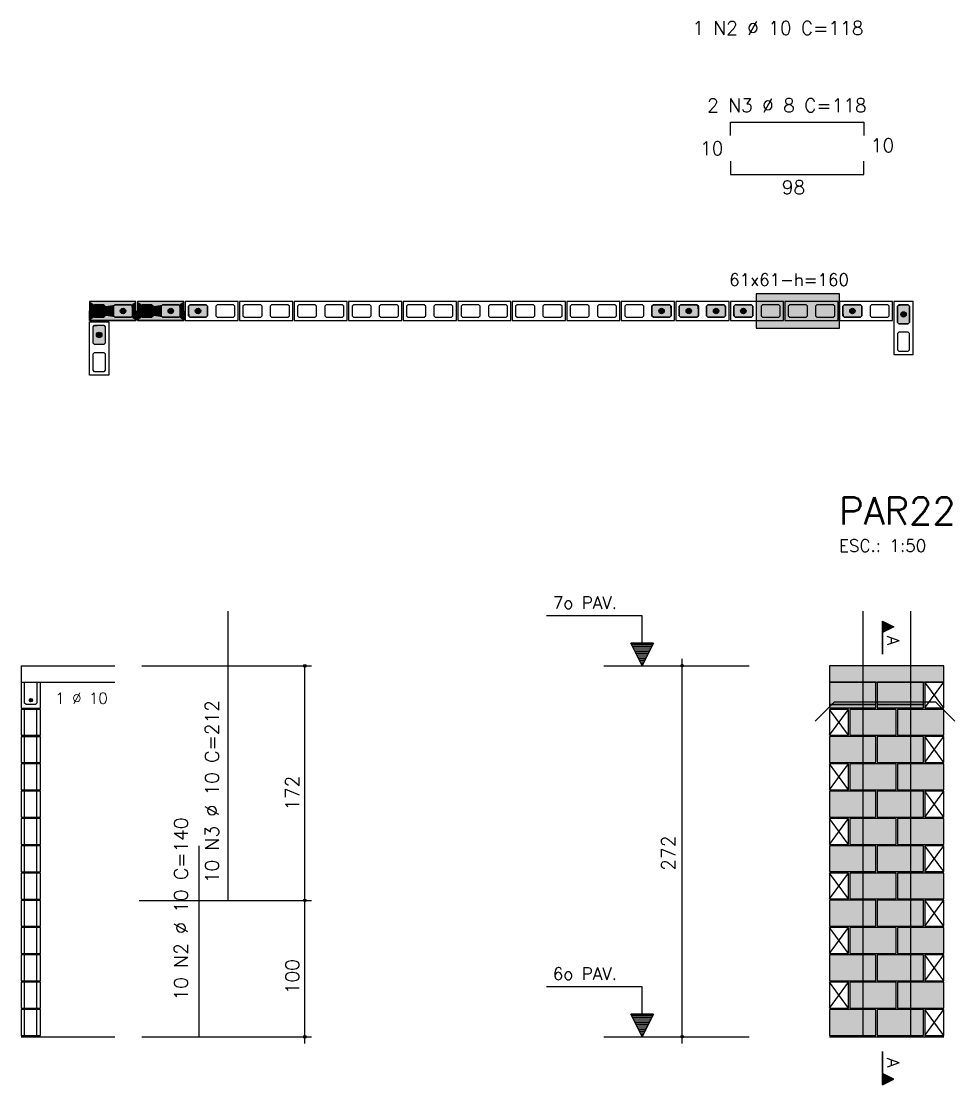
# Model space of a CAD drawing. Extents: x -1.9 to 86, y -1.6 to 61.
# Drawn here: x 49 to 62.7, y 30.05 to 45.65 of the extents above; entities that cross this region are included whole.
import ezdxf

# ---------------------------------------------------------------- set-up
doc = ezdxf.new("R2010")
doc.units = 0
doc.header["$MEASUREMENT"] = 0
for name, color, linetype in [('PENA_01', 1, 'CONTINUOUS'), ('PENA_02', 2, 'CONTINUOUS'), ('PENA_03', 3, 'CONTINUOUS'), ('PENA_05', 5, 'CONTINUOUS'), ('PENA_06', 6, 'CONTINUOUS'), ('PENA_09', 254, 'CONTINUOUS'), ('PENA_11', 252, 'CONTINUOUS'), ('PENA_21', 100, 'CONTINUOUS'), ('PENA_23', 50, 'CONTINUOUS')]:
    doc.layers.add(name, color=color, linetype=linetype)
doc.styles.get("Standard").update_dxf_attribs({"font": 'ROMANS.SHX'})

msp = doc.modelspace()

# ---------------------------------------------------------------- linework, layer by layer
at = {"layer": 'PENA_01', "linetype": 'Continuous'}
for p, q in [((50.772, 36.198), (53.261, 36.198)), ((53.161, 30.658), (53.161, 36.198)), ((57.549, 36.199), (59.68, 36.199)), ((58.695, 30.658), (58.695, 36.299)), ((60.857, 35.629), (61.537, 35.629)), ((61.557, 35.629), (62.237, 35.629)), ((50.73, 32.758), (53.261, 32.758)), ((50.772, 30.758), (53.261, 30.758)), ((57.549, 30.759), (59.68, 30.759))]:
    msp.add_line(p, q, dxfattribs=at)
for points in [[(50.074, 41.31), (50.214, 41.31), (50.234, 41.33), (50.234, 41.47), (50.214, 41.49), (50.074, 41.49), (50.054, 41.47), (50.054, 41.33), (50.074, 41.31)], [(50.374, 41.31), (50.614, 41.31), (50.634, 41.33), (50.634, 41.47), (50.614, 41.49), (50.374, 41.49), (50.354, 41.47), (50.354, 41.33), (50.374, 41.31)], [(50.774, 41.31), (50.914, 41.31), (50.934, 41.33), (50.934, 41.47), (50.914, 41.49), (50.774, 41.49), (50.754, 41.47), (50.754, 41.33), (50.774, 41.31)], [(51.074, 41.31), (51.314, 41.31), (51.334, 41.33), (51.334, 41.47), (51.314, 41.49), (51.074, 41.49), (51.054, 41.47), (51.054, 41.33), (51.074, 41.31)], [(51.454, 41.33), (51.474, 41.31), (51.714, 41.31), (51.734, 41.33), (51.734, 41.47), (51.714, 41.49), (51.474, 41.49), (51.454, 41.47), (51.454, 41.33)], [(51.854, 41.33), (51.874, 41.31), (52.114, 41.31), (52.134, 41.33), (52.134, 41.47), (52.114, 41.49), (51.874, 41.49), (51.854, 41.47), (51.854, 41.33)], [(52.254, 41.33), (52.274, 41.31), (52.514, 41.31), (52.534, 41.33), (52.534, 41.47), (52.514, 41.49), (52.274, 41.49), (52.254, 41.47), (52.254, 41.33)], [(52.654, 41.33), (52.674, 41.31), (52.914, 41.31), (52.934, 41.33), (52.934, 41.47), (52.914, 41.49), (52.674, 41.49), (52.654, 41.47), (52.654, 41.33)], [(53.054, 41.33), (53.074, 41.31), (53.314, 41.31), (53.334, 41.33), (53.334, 41.47), (53.314, 41.49), (53.074, 41.49), (53.054, 41.47), (53.054, 41.33)], [(53.454, 41.33), (53.474, 41.31), (53.714, 41.31), (53.734, 41.33), (53.734, 41.47), (53.714, 41.49), (53.474, 41.49), (53.454, 41.47), (53.454, 41.33)], [(53.854, 41.33), (53.874, 41.31), (54.114, 41.31), (54.134, 41.33), (54.134, 41.47), (54.114, 41.49), (53.874, 41.49), (53.854, 41.47), (53.854, 41.33)], [(54.254, 41.33), (54.274, 41.31), (54.514, 41.31), (54.534, 41.33), (54.534, 41.47), (54.514, 41.49), (54.274, 41.49), (54.254, 41.47), (54.254, 41.33)], [(54.654, 41.33), (54.674, 41.31), (54.914, 41.31), (54.934, 41.33), (54.934, 41.47), (54.914, 41.49), (54.674, 41.49), (54.654, 41.47), (54.654, 41.33)], [(55.054, 41.33), (55.074, 41.31), (55.314, 41.31), (55.334, 41.33), (55.334, 41.47), (55.314, 41.49), (55.074, 41.49), (55.054, 41.47), (55.054, 41.33)], [(55.454, 41.33), (55.474, 41.31), (55.714, 41.31), (55.734, 41.33), (55.734, 41.47), (55.714, 41.49), (55.474, 41.49), (55.454, 41.47), (55.454, 41.33)], [(55.854, 41.33), (55.874, 41.31), (56.114, 41.31), (56.134, 41.33), (56.134, 41.47), (56.114, 41.49), (55.874, 41.49), (55.854, 41.47), (55.854, 41.33)], [(56.254, 41.33), (56.274, 41.31), (56.514, 41.31), (56.534, 41.33), (56.534, 41.47), (56.514, 41.49), (56.274, 41.49), (56.254, 41.47), (56.254, 41.33)], [(56.654, 41.33), (56.674, 41.31), (56.914, 41.31), (56.934, 41.33), (56.934, 41.47), (56.914, 41.49), (56.674, 41.49), (56.654, 41.47), (56.654, 41.33)], [(57.054, 41.33), (57.074, 41.31), (57.314, 41.31), (57.334, 41.33), (57.334, 41.47), (57.314, 41.49), (57.074, 41.49), (57.054, 41.47), (57.054, 41.33)], [(57.454, 41.33), (57.474, 41.31), (57.714, 41.31), (57.734, 41.33), (57.734, 41.47), (57.714, 41.49), (57.474, 41.49), (57.454, 41.47), (57.454, 41.33)], [(57.854, 41.33), (57.874, 41.31), (58.114, 41.31), (58.134, 41.33), (58.134, 41.47), (58.114, 41.49), (57.874, 41.49), (57.854, 41.47), (57.854, 41.33)], [(58.254, 41.33), (58.274, 41.31), (58.514, 41.31), (58.534, 41.33), (58.534, 41.47), (58.514, 41.49), (58.274, 41.49), (58.254, 41.47), (58.254, 41.33)], [(58.654, 41.33), (58.674, 41.31), (58.914, 41.31), (58.934, 41.33), (58.934, 41.47), (58.914, 41.49), (58.674, 41.49), (58.654, 41.47), (58.654, 41.33)], [(59.054, 41.33), (59.074, 41.31), (59.314, 41.31), (59.334, 41.33), (59.334, 41.47), (59.314, 41.49), (59.074, 41.49), (59.054, 41.47), (59.054, 41.33)], [(59.454, 41.33), (59.474, 41.31), (59.714, 41.31), (59.734, 41.33), (59.734, 41.47), (59.714, 41.49), (59.474, 41.49), (59.454, 41.47), (59.454, 41.33)], [(59.854, 41.33), (59.874, 41.31), (60.114, 41.31), (60.134, 41.33), (60.134, 41.47), (60.114, 41.49), (59.874, 41.49), (59.854, 41.47), (59.854, 41.33)], [(60.254, 41.33), (60.274, 41.31), (60.514, 41.31), (60.534, 41.33), (60.534, 41.47), (60.514, 41.49), (60.274, 41.49), (60.254, 41.47), (60.254, 41.33)], [(60.654, 41.33), (60.674, 41.31), (60.914, 41.31), (60.934, 41.33), (60.934, 41.47), (60.914, 41.49), (60.674, 41.49), (60.654, 41.47), (60.654, 41.33)], [(61.054, 41.33), (61.074, 41.31), (61.314, 41.31), (61.334, 41.33), (61.334, 41.47), (61.314, 41.49), (61.074, 41.49), (61.054, 41.47), (61.054, 41.33)], [(61.454, 41.33), (61.474, 41.31), (61.714, 41.31), (61.734, 41.33), (61.734, 41.47), (61.714, 41.49), (61.474, 41.49), (61.454, 41.47), (61.454, 41.33)], [(62.014, 41.21), (62.034, 41.23), (62.034, 41.47), (62.014, 41.49), (61.874, 41.49), (61.854, 41.47), (61.854, 41.23), (61.874, 41.21), (62.014, 41.21)], [(50.074, 40.91), (50.054, 40.93), (50.054, 41.17), (50.074, 41.19), (50.214, 41.19), (50.234, 41.17), (50.234, 40.93), (50.214, 40.91), (50.074, 40.91)], [(62.014, 40.81), (62.034, 40.83), (62.034, 41.07), (62.014, 41.09), (61.874, 41.09), (61.854, 41.07), (61.854, 40.83), (61.874, 40.81), (62.014, 40.81)], [(50.074, 40.51), (50.054, 40.53), (50.054, 40.77), (50.074, 40.79), (50.214, 40.79), (50.234, 40.77), (50.234, 40.53), (50.214, 40.51), (50.074, 40.51)]]:
    msp.add_lwpolyline(points, dxfattribs=at)
at = {"layer": 'PENA_02', "linetype": 'Continuous'}
for p, q in [((62.537, 35.959), (62.257, 35.959)), ((62.257, 35.959), (62.257, 35.579)), ((62.537, 35.579), (62.537, 35.959)), ((61.137, 35.559), (60.857, 35.559)), ((60.857, 35.559), (60.857, 35.179)), ((61.137, 35.179), (61.137, 35.559)), ((62.257, 35.579), (62.537, 35.579)), ((60.857, 35.179), (61.137, 35.179)), ((62.537, 35.159), (62.257, 35.159)), ((62.257, 35.159), (62.257, 34.779)), ((62.537, 34.779), (62.537, 35.159)), ((62.257, 34.779), (62.537, 34.779)), ((61.137, 34.759), (60.857, 34.759)), ((60.857, 34.759), (60.857, 34.379)), ((61.137, 34.379), (61.137, 34.759)), ((60.857, 34.379), (61.137, 34.379)), ((62.537, 34.359), (62.257, 34.359)), ((62.257, 34.359), (62.257, 33.979)), ((62.537, 33.979), (62.537, 34.359)), ((61.137, 33.959), (60.857, 33.959)), ((60.857, 33.959), (60.857, 33.579)), ((61.137, 33.579), (61.137, 33.959)), ((62.257, 33.979), (62.537, 33.979)), ((60.857, 33.579), (61.137, 33.579)), ((62.537, 33.559), (62.257, 33.559)), ((62.257, 33.559), (62.257, 33.179)), ((62.537, 33.179), (62.537, 33.559)), ((61.137, 33.159), (60.857, 33.159)), ((60.857, 33.159), (60.857, 32.779)), ((61.137, 32.779), (61.137, 33.159)), ((62.257, 33.179), (62.537, 33.179)), ((60.857, 32.779), (61.137, 32.779)), ((62.537, 32.759), (62.257, 32.759)), ((62.257, 32.759), (62.257, 32.379)), ((62.537, 32.379), (62.537, 32.759)), ((61.137, 32.359), (60.857, 32.359)), ((60.857, 32.359), (60.857, 31.979)), ((61.137, 31.979), (61.137, 32.359)), ((62.257, 32.379), (62.537, 32.379)), ((60.857, 31.979), (61.137, 31.979)), ((62.537, 31.959), (62.257, 31.959)), ((62.257, 31.959), (62.257, 31.579)), ((62.537, 31.579), (62.537, 31.959)), ((61.137, 31.559), (60.857, 31.559)), ((60.857, 31.559), (60.857, 31.179)), ((61.137, 31.179), (61.137, 31.559)), ((62.257, 31.579), (62.537, 31.579)), ((60.857, 31.179), (61.137, 31.179)), ((62.537, 31.159), (62.257, 31.159)), ((62.257, 31.159), (62.257, 30.779)), ((62.537, 30.779), (62.537, 31.159)), ((60.857, 30.759), (62.537, 30.759)), ((62.257, 30.779), (62.537, 30.779))]:
    msp.add_line(p, q, dxfattribs=at)
for points in [[(50.004, 41.26), (50.684, 41.26), (50.684, 41.54), (50.004, 41.54), (50.004, 41.26)], [(50.704, 41.26), (51.384, 41.26), (51.384, 41.54), (50.704, 41.54), (50.704, 41.26)], [(51.404, 41.26), (52.184, 41.26), (52.184, 41.54), (51.404, 41.54), (51.404, 41.26)], [(52.204, 41.26), (52.984, 41.26), (52.984, 41.54), (52.204, 41.54), (52.204, 41.26)], [(53.004, 41.26), (53.784, 41.26), (53.784, 41.54), (53.004, 41.54), (53.004, 41.26)], [(53.804, 41.26), (54.584, 41.26), (54.584, 41.54), (53.804, 41.54), (53.804, 41.26)], [(54.604, 41.26), (55.384, 41.26), (55.384, 41.54), (54.604, 41.54), (54.604, 41.26)], [(55.404, 41.26), (56.184, 41.26), (56.184, 41.54), (55.404, 41.54), (55.404, 41.26)], [(56.204, 41.26), (56.984, 41.26), (56.984, 41.54), (56.204, 41.54), (56.204, 41.26)], [(57.004, 41.26), (57.784, 41.26), (57.784, 41.54), (57.004, 41.54), (57.004, 41.26)], [(57.804, 41.26), (58.584, 41.26), (58.584, 41.54), (57.804, 41.54), (57.804, 41.26)], [(58.604, 41.26), (59.384, 41.26), (59.384, 41.54), (58.604, 41.54), (58.604, 41.26)], [(59.404, 41.26), (60.184, 41.26), (60.184, 41.54), (59.404, 41.54), (59.404, 41.26)], [(60.204, 41.26), (60.984, 41.26), (60.984, 41.54), (60.204, 41.54), (60.204, 41.26)], [(61.004, 41.26), (61.784, 41.26), (61.784, 41.54), (61.004, 41.54), (61.004, 41.26)], [(62.084, 40.76), (62.084, 41.54), (61.804, 41.54), (61.804, 40.76), (62.084, 40.76)], [(50.004, 40.46), (50.004, 41.24), (50.284, 41.24), (50.284, 40.46), (50.004, 40.46)], [(60.857, 35.959), (62.537, 35.959), (62.537, 36.199), (60.857, 36.199), (60.857, 35.959)], [(60.857, 35.579), (61.537, 35.579), (61.537, 35.959), (60.857, 35.959), (60.857, 35.579)], [(61.557, 35.579), (62.237, 35.579), (62.237, 35.959), (61.557, 35.959), (61.557, 35.579)], [(61.157, 35.179), (61.837, 35.179), (61.837, 35.559), (61.157, 35.559), (61.157, 35.179)], [(61.857, 35.179), (62.537, 35.179), (62.537, 35.559), (61.857, 35.559), (61.857, 35.179)], [(60.857, 34.779), (61.537, 34.779), (61.537, 35.159), (60.857, 35.159), (60.857, 34.779)], [(61.557, 34.779), (62.237, 34.779), (62.237, 35.159), (61.557, 35.159), (61.557, 34.779)], [(61.157, 34.379), (61.837, 34.379), (61.837, 34.759), (61.157, 34.759), (61.157, 34.379)], [(61.857, 34.379), (62.537, 34.379), (62.537, 34.759), (61.857, 34.759), (61.857, 34.379)], [(60.857, 33.979), (61.537, 33.979), (61.537, 34.359), (60.857, 34.359), (60.857, 33.979)], [(61.557, 33.979), (62.237, 33.979), (62.237, 34.359), (61.557, 34.359), (61.557, 33.979)], [(61.157, 33.579), (61.837, 33.579), (61.837, 33.959), (61.157, 33.959), (61.157, 33.579)], [(61.857, 33.579), (62.537, 33.579), (62.537, 33.959), (61.857, 33.959), (61.857, 33.579)], [(60.857, 33.179), (61.537, 33.179), (61.537, 33.559), (60.857, 33.559), (60.857, 33.179)], [(61.557, 33.179), (62.237, 33.179), (62.237, 33.559), (61.557, 33.559), (61.557, 33.179)], [(61.157, 32.779), (61.837, 32.779), (61.837, 33.159), (61.157, 33.159), (61.157, 32.779)], [(61.857, 32.779), (62.537, 32.779), (62.537, 33.159), (61.857, 33.159), (61.857, 32.779)], [(60.857, 32.379), (61.537, 32.379), (61.537, 32.759), (60.857, 32.759), (60.857, 32.379)], [(61.557, 32.379), (62.237, 32.379), (62.237, 32.759), (61.557, 32.759), (61.557, 32.379)], [(61.157, 31.979), (61.837, 31.979), (61.837, 32.359), (61.157, 32.359), (61.157, 31.979)], [(61.857, 31.979), (62.537, 31.979), (62.537, 32.359), (61.857, 32.359), (61.857, 31.979)], [(60.857, 31.579), (61.537, 31.579), (61.537, 31.959), (60.857, 31.959), (60.857, 31.579)], [(61.557, 31.579), (62.237, 31.579), (62.237, 31.959), (61.557, 31.959), (61.557, 31.579)], [(61.157, 31.179), (61.837, 31.179), (61.837, 31.559), (61.157, 31.559), (61.157, 31.179)], [(61.857, 31.179), (62.537, 31.179), (62.537, 31.559), (61.857, 31.559), (61.857, 31.179)], [(60.857, 30.779), (61.537, 30.779), (61.537, 31.159), (60.857, 31.159), (60.857, 30.779)], [(61.557, 30.779), (62.237, 30.779), (62.237, 31.159), (61.557, 31.159), (61.557, 30.779)]]:
    msp.add_lwpolyline(points, dxfattribs=at)
for centre, radius in [((53.161, 36.198), 0.02), ((53.161, 36.198), 0.01), ((58.695, 36.199), 0.02), ((58.695, 36.199), 0.01), ((53.161, 32.758), 0.02), ((53.161, 32.758), 0.01), ((53.161, 30.758), 0.02), ((53.161, 30.758), 0.01), ((58.695, 30.759), 0.02), ((58.695, 30.759), 0.01)]:
    msp.add_circle(centre, radius, dxfattribs=at)
at = {"layer": 'PENA_03', "linetype": 'Continuous'}
for p, q in [((58.108, 36.93), (56.708, 36.93)), ((58.108, 36.53), (58.108, 36.93)), ((58.11, 36.53), (58.11, 36.932)), ((61.635, 36.367), (61.635, 36.853)), ((61.635, 36.853), (61.801, 36.77)), ((61.635, 36.852), (61.635, 36.688)), ((61.635, 36.852), (61.799, 36.77)), ((61.648, 36.847), (61.648, 36.694)), ((61.66, 36.84), (61.66, 36.7)), ((61.673, 36.834), (61.673, 36.706)), ((61.686, 36.828), (61.686, 36.713)), ((61.699, 36.821), (61.699, 36.719)), ((61.711, 36.815), (61.711, 36.726)), ((61.724, 36.809), (61.724, 36.732)), ((61.737, 36.802), (61.737, 36.738)), ((61.799, 36.77), (61.635, 36.688)), ((61.801, 36.77), (61.635, 36.688)), ((61.635, 36.688), (61.635, 36.367)), ((61.75, 36.796), (61.75, 36.745)), ((61.762, 36.789), (61.762, 36.751)), ((61.775, 36.783), (61.775, 36.758)), ((61.788, 36.777), (61.788, 36.764)), ((58.109, 36.199), (57.943, 36.53)), ((57.943, 36.53), (58.108, 36.53)), ((58.109, 36.202), (57.945, 36.529)), ((58.273, 36.529), (57.945, 36.529)), ((58.262, 36.505), (57.956, 36.505)), ((58.275, 36.53), (58.109, 36.199)), ((58.273, 36.529), (58.109, 36.202)), ((58.11, 36.53), (58.275, 36.53)), ((58.249, 36.479), (57.969, 36.479)), ((58.237, 36.454), (57.981, 36.454)), ((58.224, 36.428), (57.994, 36.428)), ((58.211, 36.403), (58.007, 36.403)), ((58.198, 36.377), (58.02, 36.377)), ((58.185, 36.352), (58.032, 36.352)), ((49.001, 36.198), (49.001, 35.578)), ((49.001, 36.198), (50.372, 36.198)), ((58.173, 36.326), (58.045, 36.326)), ((58.16, 36.301), (58.058, 36.301)), ((58.147, 36.275), (58.071, 36.275)), ((58.134, 36.25), (58.083, 36.25)), ((58.122, 36.224), (58.096, 36.224)), ((49.001, 35.958), (50.372, 35.958)), ((62.257, 35.579), (62.537, 35.959)), ((62.537, 35.579), (62.257, 35.959)), ((49.051, 35.178), (49.051, 35.558)), ((49.231, 35.178), (49.231, 35.558)), ((60.857, 35.179), (61.137, 35.559)), ((61.137, 35.179), (60.857, 35.559)), ((49.051, 34.778), (49.051, 35.158)), ((49.231, 34.778), (49.231, 35.158)), ((62.257, 34.779), (62.537, 35.159)), ((62.537, 34.779), (62.257, 35.159)), ((49.051, 34.378), (49.051, 34.758)), ((49.231, 34.378), (49.231, 34.758)), ((60.857, 34.379), (61.137, 34.759)), ((61.137, 34.379), (60.857, 34.759)), ((49.051, 33.978), (49.051, 34.358)), ((49.231, 33.978), (49.231, 34.358)), ((62.257, 33.979), (62.537, 34.359)), ((62.537, 33.979), (62.257, 34.359)), ((49.051, 33.578), (49.051, 33.958)), ((49.231, 33.578), (49.231, 33.958)), ((60.857, 33.579), (61.137, 33.959)), ((61.137, 33.579), (60.857, 33.959)), ((49.051, 33.178), (49.051, 33.558)), ((49.231, 33.178), (49.231, 33.558)), ((62.257, 33.179), (62.537, 33.559)), ((62.537, 33.179), (62.257, 33.559)), ((49.051, 32.778), (49.051, 33.158)), ((49.231, 32.778), (49.231, 33.158)), ((60.857, 32.779), (61.137, 33.159)), ((61.137, 32.779), (60.857, 33.159)), ((49.051, 32.378), (49.051, 32.758)), ((49.231, 32.378), (49.231, 32.758)), ((62.257, 32.379), (62.537, 32.759)), ((62.537, 32.379), (62.257, 32.759)), ((49.051, 31.978), (49.051, 32.358)), ((49.231, 31.978), (49.231, 32.358)), ((60.857, 31.979), (61.137, 32.359)), ((61.137, 31.979), (60.857, 32.359)), ((49.051, 31.578), (49.051, 31.958)), ((49.231, 31.578), (49.231, 31.958)), ((62.257, 31.579), (62.537, 31.959)), ((62.537, 31.579), (62.257, 31.959)), ((49.051, 31.178), (49.051, 31.558)), ((49.231, 31.178), (49.231, 31.558)), ((60.857, 31.179), (61.137, 31.559)), ((61.137, 31.179), (60.857, 31.559)), ((58.108, 31.49), (56.708, 31.49)), ((58.108, 31.09), (58.108, 31.49)), ((58.11, 31.09), (58.11, 31.492)), ((49.051, 30.778), (49.051, 31.158)), ((49.231, 30.778), (49.231, 31.158)), ((58.109, 30.759), (57.943, 31.09)), ((57.943, 31.09), (58.108, 31.09)), ((58.109, 30.762), (57.945, 31.089)), ((58.273, 31.089), (57.945, 31.089)), ((58.262, 31.065), (57.956, 31.065)), ((58.249, 31.039), (57.969, 31.039)), ((58.275, 31.09), (58.109, 30.759)), ((58.273, 31.089), (58.109, 30.762)), ((58.11, 31.09), (58.275, 31.09)), ((62.257, 30.779), (62.537, 31.159)), ((62.537, 30.779), (62.257, 31.159)), ((58.237, 31.014), (57.981, 31.014)), ((58.224, 30.988), (57.994, 30.988)), ((58.211, 30.963), (58.007, 30.963)), ((58.198, 30.937), (58.02, 30.937)), ((58.185, 30.912), (58.032, 30.912)), ((58.173, 30.886), (58.045, 30.886)), ((49.001, 30.758), (50.372, 30.758)), ((58.16, 30.861), (58.058, 30.861)), ((58.147, 30.835), (58.071, 30.835)), ((58.134, 30.81), (58.083, 30.81)), ((58.122, 30.784), (58.096, 30.784)), ((61.635, 30.541), (61.635, 30.055)), ((61.635, 30.22), (61.635, 30.541)), ((61.801, 30.138), (61.635, 30.22)), ((61.635, 30.056), (61.635, 30.219)), ((61.799, 30.138), (61.635, 30.219)), ((61.635, 30.055), (61.801, 30.138)), ((61.635, 30.056), (61.799, 30.138)), ((61.648, 30.061), (61.648, 30.214)), ((61.66, 30.067), (61.66, 30.208)), ((61.673, 30.074), (61.673, 30.201)), ((61.686, 30.08), (61.686, 30.195)), ((61.699, 30.087), (61.699, 30.189)), ((61.711, 30.093), (61.711, 30.182)), ((61.724, 30.099), (61.724, 30.176)), ((61.737, 30.106), (61.737, 30.17)), ((61.75, 30.112), (61.75, 30.163)), ((61.762, 30.119), (61.762, 30.157)), ((61.775, 30.125), (61.775, 30.15)), ((61.788, 30.131), (61.788, 30.144))]:
    msp.add_line(p, q, dxfattribs=at)
for points in [[(50.214, 41.49), (50.234, 41.47), (50.234, 41.33), (50.214, 41.31), (50.074, 41.31), (50.054, 41.33), (50.054, 41.47), (50.074, 41.49), (50.214, 41.49)], [(50.634, 41.33), (50.614, 41.31), (50.374, 41.31), (50.354, 41.33), (50.354, 41.47), (50.374, 41.49), (50.614, 41.49), (50.634, 41.47), (50.634, 41.33)], [(50.914, 41.49), (50.934, 41.47), (50.934, 41.33), (50.914, 41.31), (50.774, 41.31), (50.754, 41.33), (50.754, 41.47), (50.774, 41.49), (50.914, 41.49)], [(51.334, 41.33), (51.314, 41.31), (51.074, 41.31), (51.054, 41.33), (51.054, 41.47), (51.074, 41.49), (51.314, 41.49), (51.334, 41.47), (51.334, 41.33)], [(51.454, 41.47), (51.474, 41.49), (51.714, 41.49), (51.734, 41.47), (51.734, 41.33), (51.714, 41.31), (51.474, 41.31), (51.454, 41.33), (51.454, 41.47)], [(58.534, 41.33), (58.514, 41.31), (58.274, 41.31), (58.254, 41.33), (58.254, 41.47), (58.274, 41.49), (58.514, 41.49), (58.534, 41.47), (58.534, 41.33)], [(58.934, 41.33), (58.914, 41.31), (58.674, 41.31), (58.654, 41.33), (58.654, 41.47), (58.674, 41.49), (58.914, 41.49), (58.934, 41.47), (58.934, 41.33)], [(59.334, 41.33), (59.314, 41.31), (59.074, 41.31), (59.054, 41.33), (59.054, 41.47), (59.074, 41.49), (59.314, 41.49), (59.334, 41.47), (59.334, 41.33)], [(59.454, 41.47), (59.474, 41.49), (59.714, 41.49), (59.734, 41.47), (59.734, 41.33), (59.714, 41.31), (59.474, 41.31), (59.454, 41.33), (59.454, 41.47)], [(61.054, 41.47), (61.074, 41.49), (61.314, 41.49), (61.334, 41.47), (61.334, 41.33), (61.314, 41.31), (61.074, 41.31), (61.054, 41.33), (61.054, 41.47)], [(62.014, 41.49), (62.034, 41.47), (62.034, 41.23), (62.014, 41.21), (61.874, 41.21), (61.854, 41.23), (61.854, 41.47), (61.874, 41.49), (62.014, 41.49)], [(50.214, 41.19), (50.234, 41.17), (50.234, 40.93), (50.214, 40.91), (50.074, 40.91), (50.054, 40.93), (50.054, 41.17), (50.074, 41.19), (50.214, 41.19)], [(49.001, 35.578), (49.281, 35.578), (49.281, 35.958)], [(49.231, 35.958), (49.231, 35.648), (49.211, 35.628), (49.071, 35.628), (49.051, 35.648), (49.051, 35.958)], [(49.001, 35.178), (49.281, 35.178), (49.281, 35.558), (49.001, 35.558), (49.001, 35.178)], [(49.001, 34.778), (49.281, 34.778), (49.281, 35.158), (49.001, 35.158), (49.001, 34.778)], [(49.001, 34.378), (49.281, 34.378), (49.281, 34.758), (49.001, 34.758), (49.001, 34.378)], [(49.001, 33.978), (49.281, 33.978), (49.281, 34.358), (49.001, 34.358), (49.001, 33.978)], [(49.001, 33.578), (49.281, 33.578), (49.281, 33.958), (49.001, 33.958), (49.001, 33.578)], [(49.001, 33.178), (49.281, 33.178), (49.281, 33.558), (49.001, 33.558), (49.001, 33.178)], [(49.001, 32.778), (49.281, 32.778), (49.281, 33.158), (49.001, 33.158), (49.001, 32.778)], [(49.001, 32.378), (49.281, 32.378), (49.281, 32.758), (49.001, 32.758), (49.001, 32.378)], [(49.001, 31.978), (49.281, 31.978), (49.281, 32.358), (49.001, 32.358), (49.001, 31.978)], [(49.001, 31.578), (49.281, 31.578), (49.281, 31.958), (49.001, 31.958), (49.001, 31.578)], [(49.001, 31.178), (49.281, 31.178), (49.281, 31.558), (49.001, 31.558), (49.001, 31.178)], [(49.001, 30.778), (49.281, 30.778), (49.281, 31.158), (49.001, 31.158), (49.001, 30.778)]]:
    msp.add_lwpolyline(points, dxfattribs=at)
for centre, radius in [((50.144, 41.4), 0.04), ((50.494, 41.4), 0.04), ((50.844, 41.4), 0.04), ((51.194, 41.4), 0.04), ((51.594, 41.4), 0.04), ((58.394, 41.4), 0.04), ((58.794, 41.4), 0.04), ((59.194, 41.4), 0.04), ((59.594, 41.4), 0.04), ((61.194, 41.4), 0.04), ((61.944, 41.35), 0.04), ((50.144, 41.05), 0.04), ((49.143, 35.693), 0.025)]:
    msp.add_circle(centre, radius, dxfattribs=at)
for points in [[(50.184, 41.4), (50.124, 41.435), (50.106, 41.414)], [(50.184, 41.4), (50.106, 41.414), (50.106, 41.387)], [(50.184, 41.4), (50.106, 41.387), (50.124, 41.366)], [(50.184, 41.4), (50.151, 41.44), (50.124, 41.435)], [(50.184, 41.4), (50.124, 41.366), (50.151, 41.361)], [(50.184, 41.4), (50.174, 41.426), (50.151, 41.44)], [(50.184, 41.4), (50.151, 41.361), (50.174, 41.375)], [(50.184, 41.4), (50.174, 41.375), (50.184, 41.4)], [(50.534, 41.4), (50.474, 41.435), (50.456, 41.414)], [(50.534, 41.4), (50.456, 41.414), (50.456, 41.387)], [(50.534, 41.4), (50.456, 41.387), (50.474, 41.366)], [(50.534, 41.4), (50.501, 41.44), (50.474, 41.435)], [(50.534, 41.4), (50.474, 41.366), (50.501, 41.361)], [(50.534, 41.4), (50.524, 41.426), (50.501, 41.44)], [(50.534, 41.4), (50.501, 41.361), (50.524, 41.375)], [(50.534, 41.4), (50.524, 41.375), (50.534, 41.4)], [(50.884, 41.4), (50.824, 41.435), (50.806, 41.414)], [(50.884, 41.4), (50.806, 41.414), (50.806, 41.387)], [(50.884, 41.4), (50.806, 41.387), (50.824, 41.366)], [(50.884, 41.4), (50.851, 41.44), (50.824, 41.435)], [(50.884, 41.4), (50.824, 41.366), (50.851, 41.361)], [(50.884, 41.4), (50.874, 41.426), (50.851, 41.44)], [(50.884, 41.4), (50.851, 41.361), (50.874, 41.375)], [(50.884, 41.4), (50.874, 41.375), (50.884, 41.4)], [(51.234, 41.4), (51.174, 41.435), (51.156, 41.414)], [(51.234, 41.4), (51.156, 41.414), (51.156, 41.387)], [(51.234, 41.4), (51.156, 41.387), (51.174, 41.366)], [(51.234, 41.4), (51.201, 41.44), (51.174, 41.435)], [(51.234, 41.4), (51.174, 41.366), (51.201, 41.361)], [(51.234, 41.4), (51.224, 41.426), (51.201, 41.44)], [(51.234, 41.4), (51.201, 41.361), (51.224, 41.375)], [(51.234, 41.4), (51.224, 41.375), (51.234, 41.4)], [(51.634, 41.4), (51.574, 41.435), (51.556, 41.414)], [(51.634, 41.4), (51.556, 41.414), (51.556, 41.387)], [(51.634, 41.4), (51.556, 41.387), (51.574, 41.366)], [(51.634, 41.4), (51.601, 41.44), (51.574, 41.435)], [(51.634, 41.4), (51.574, 41.366), (51.601, 41.361)], [(51.634, 41.4), (51.624, 41.426), (51.601, 41.44)], [(51.634, 41.4), (51.601, 41.361), (51.624, 41.375)], [(51.634, 41.4), (51.624, 41.375), (51.634, 41.4)], [(58.434, 41.4), (58.374, 41.435), (58.356, 41.414)], [(58.434, 41.4), (58.356, 41.414), (58.356, 41.387)], [(58.434, 41.4), (58.356, 41.387), (58.374, 41.366)], [(58.434, 41.4), (58.401, 41.44), (58.374, 41.435)], [(58.434, 41.4), (58.374, 41.366), (58.401, 41.361)], [(58.434, 41.4), (58.424, 41.426), (58.401, 41.44)], [(58.434, 41.4), (58.401, 41.361), (58.424, 41.375)], [(58.434, 41.4), (58.424, 41.375), (58.434, 41.4)], [(58.834, 41.4), (58.774, 41.435), (58.756, 41.414)], [(58.834, 41.4), (58.756, 41.414), (58.756, 41.387)], [(58.834, 41.4), (58.756, 41.387), (58.774, 41.366)], [(58.834, 41.4), (58.801, 41.44), (58.774, 41.435)], [(58.834, 41.4), (58.774, 41.366), (58.801, 41.361)], [(58.834, 41.4), (58.824, 41.426), (58.801, 41.44)], [(58.834, 41.4), (58.801, 41.361), (58.824, 41.375)], [(58.834, 41.4), (58.824, 41.375), (58.834, 41.4)], [(59.234, 41.4), (59.174, 41.435), (59.156, 41.414)], [(59.234, 41.4), (59.156, 41.414), (59.156, 41.387)], [(59.234, 41.4), (59.156, 41.387), (59.174, 41.366)], [(59.234, 41.4), (59.201, 41.44), (59.174, 41.435)], [(59.234, 41.4), (59.174, 41.366), (59.201, 41.361)], [(59.234, 41.4), (59.224, 41.426), (59.201, 41.44)], [(59.234, 41.4), (59.201, 41.361), (59.224, 41.375)], [(59.234, 41.4), (59.224, 41.375), (59.234, 41.4)], [(59.634, 41.4), (59.574, 41.435), (59.556, 41.414)], [(59.634, 41.4), (59.556, 41.414), (59.556, 41.387)], [(59.634, 41.4), (59.556, 41.387), (59.574, 41.366)], [(59.634, 41.4), (59.601, 41.44), (59.574, 41.435)], [(59.634, 41.4), (59.574, 41.366), (59.601, 41.361)], [(59.634, 41.4), (59.624, 41.426), (59.601, 41.44)], [(59.634, 41.4), (59.601, 41.361), (59.624, 41.375)], [(59.634, 41.4), (59.624, 41.375), (59.634, 41.4)], [(61.234, 41.4), (61.174, 41.435), (61.156, 41.414)], [(61.234, 41.4), (61.156, 41.414), (61.156, 41.387)], [(61.234, 41.4), (61.156, 41.387), (61.174, 41.366)], [(61.234, 41.4), (61.201, 41.44), (61.174, 41.435)], [(61.234, 41.4), (61.174, 41.366), (61.201, 41.361)], [(61.234, 41.4), (61.224, 41.426), (61.201, 41.44)], [(61.234, 41.4), (61.201, 41.361), (61.224, 41.375)], [(61.234, 41.4), (61.224, 41.375), (61.234, 41.4)], [(61.984, 41.35), (61.924, 41.385), (61.906, 41.364)], [(61.984, 41.35), (61.906, 41.364), (61.906, 41.337)], [(61.984, 41.35), (61.906, 41.337), (61.924, 41.316)], [(61.984, 41.35), (61.951, 41.39), (61.924, 41.385)], [(61.984, 41.35), (61.924, 41.316), (61.951, 41.311)], [(61.984, 41.35), (61.974, 41.376), (61.951, 41.39)], [(61.984, 41.35), (61.951, 41.311), (61.974, 41.325)], [(61.984, 41.35), (61.974, 41.325), (61.984, 41.35)], [(50.184, 41.05), (50.124, 41.085), (50.106, 41.064)], [(50.184, 41.05), (50.106, 41.064), (50.106, 41.037)], [(50.184, 41.05), (50.106, 41.037), (50.124, 41.016)], [(50.184, 41.05), (50.151, 41.09), (50.124, 41.085)], [(50.184, 41.05), (50.124, 41.016), (50.151, 41.011)], [(50.184, 41.05), (50.174, 41.076), (50.151, 41.09)], [(50.184, 41.05), (50.151, 41.011), (50.174, 41.025)], [(50.184, 41.05), (50.174, 41.025), (50.184, 41.05)], [(49.168, 35.693), (49.13, 35.715), (49.119, 35.702)], [(49.168, 35.693), (49.147, 35.718), (49.13, 35.715)], [(49.168, 35.693), (49.162, 35.709), (49.147, 35.718)], [(49.168, 35.693), (49.119, 35.702), (49.119, 35.685)], [(49.168, 35.693), (49.119, 35.685), (49.13, 35.672)], [(49.168, 35.693), (49.13, 35.672), (49.147, 35.669)], [(49.168, 35.693), (49.147, 35.669), (49.162, 35.677)], [(49.168, 35.693), (49.162, 35.677), (49.168, 35.693)]]:
    msp.add_solid(points, dxfattribs=at)
at = {"layer": 'PENA_05', "linetype": 'Continuous'}
for p, q in [((59.404, 43.971), (59.404, 44.171)), ((59.404, 44.171), (61.364, 44.171)), ((61.364, 44.171), (61.364, 43.971)), ((59.404, 43.599), (59.404, 43.399)), ((61.364, 43.399), (61.364, 43.599)), ((59.404, 43.399), (61.364, 43.399)), ((52.037, 32.758), (52.037, 36.998)), ((60.65, 35.386), (60.932, 35.669)), ((60.932, 35.669), (62.412, 35.669)), ((62.412, 35.669), (62.695, 35.386)), ((51.611, 30.758), (51.611, 33.558))]:
    msp.add_line(p, q, dxfattribs=at)
for points in [[(61.347, 36.999), (61.347, 30.759)], [(62.047, 36.999), (62.047, 30.759)]]:
    msp.add_lwpolyline(points, dxfattribs=at)
at = {"layer": 'PENA_09', "linetype": 'Continuous'}
for points in [[(60.857, 35.629), (61.537, 35.629), (61.537, 35.959), (60.857, 35.959), (60.857, 35.629)], [(61.557, 35.629), (62.237, 35.629), (62.237, 35.959), (61.557, 35.959), (61.557, 35.629)]]:
    msp.add_lwpolyline(points, dxfattribs=at)
for points in [[(60.857, 35.629), (61.537, 35.629), (61.537, 35.959)], [(60.857, 35.629), (61.537, 35.959), (60.857, 35.959)], [(60.857, 35.629), (60.857, 35.959), (60.857, 35.629)], [(61.557, 35.629), (62.237, 35.629), (62.237, 35.959)], [(61.557, 35.629), (62.237, 35.959), (61.557, 35.959)], [(61.557, 35.629), (61.557, 35.959), (61.557, 35.629)]]:
    msp.add_solid(points, dxfattribs=at)
at = {"layer": 'PENA_11', "linetype": 'Continuous'}
for points in [[(50.214, 41.49), (50.074, 41.31), (50.054, 41.33)], [(50.214, 41.49), (50.054, 41.33), (50.054, 41.47)], [(50.214, 41.49), (50.054, 41.47), (50.074, 41.49)], [(50.214, 41.49), (50.214, 41.31), (50.074, 41.31)], [(50.214, 41.49), (50.074, 41.49), (50.214, 41.49)], [(50.214, 41.49), (50.234, 41.47), (50.234, 41.33)], [(50.214, 41.49), (50.234, 41.33), (50.214, 41.31)], [(50.634, 41.33), (50.354, 41.47), (50.374, 41.49)], [(50.634, 41.33), (50.374, 41.49), (50.614, 41.49)], [(50.634, 41.33), (50.614, 41.49), (50.634, 41.47)], [(50.914, 41.49), (50.774, 41.31), (50.754, 41.33)], [(50.914, 41.49), (50.754, 41.33), (50.754, 41.47)], [(50.914, 41.49), (50.754, 41.47), (50.774, 41.49)], [(50.914, 41.49), (50.914, 41.31), (50.774, 41.31)], [(50.914, 41.49), (50.774, 41.49), (50.914, 41.49)], [(50.914, 41.49), (50.934, 41.47), (50.934, 41.33)], [(50.914, 41.49), (50.934, 41.33), (50.914, 41.31)], [(51.334, 41.33), (51.054, 41.47), (51.074, 41.49)], [(51.334, 41.33), (51.074, 41.49), (51.314, 41.49)], [(51.334, 41.33), (51.314, 41.49), (51.334, 41.47)], [(51.454, 41.47), (51.474, 41.49), (51.714, 41.49)], [(51.454, 41.47), (51.714, 41.49), (51.734, 41.47)], [(58.534, 41.33), (58.254, 41.47), (58.274, 41.49)], [(58.534, 41.33), (58.274, 41.49), (58.514, 41.49)], [(58.534, 41.33), (58.514, 41.49), (58.534, 41.47)], [(58.934, 41.33), (58.654, 41.47), (58.674, 41.49)], [(58.934, 41.33), (58.674, 41.49), (58.914, 41.49)], [(58.934, 41.33), (58.914, 41.49), (58.934, 41.47)], [(59.334, 41.33), (59.054, 41.47), (59.074, 41.49)], [(59.334, 41.33), (59.074, 41.49), (59.314, 41.49)], [(59.334, 41.33), (59.314, 41.49), (59.334, 41.47)], [(59.454, 41.47), (59.474, 41.49), (59.714, 41.49)], [(59.454, 41.47), (59.714, 41.49), (59.734, 41.47)], [(61.054, 41.47), (61.074, 41.49), (61.314, 41.49)], [(61.054, 41.47), (61.314, 41.49), (61.334, 41.47)], [(62.014, 41.49), (61.874, 41.21), (61.854, 41.23)], [(62.014, 41.49), (61.854, 41.23), (61.854, 41.47)], [(62.014, 41.49), (61.854, 41.47), (61.874, 41.49)], [(62.014, 41.49), (62.014, 41.21), (61.874, 41.21)], [(62.014, 41.49), (61.874, 41.49), (62.014, 41.49)], [(62.014, 41.49), (62.034, 41.47), (62.034, 41.23)], [(62.014, 41.49), (62.034, 41.23), (62.014, 41.21)], [(50.634, 41.33), (50.354, 41.33), (50.354, 41.47)], [(50.634, 41.33), (50.374, 41.31), (50.354, 41.33)], [(50.634, 41.33), (50.614, 41.31), (50.374, 41.31)], [(50.634, 41.33), (50.634, 41.47), (50.634, 41.33)], [(51.334, 41.33), (51.054, 41.33), (51.054, 41.47)], [(51.334, 41.33), (51.074, 41.31), (51.054, 41.33)], [(51.334, 41.33), (51.314, 41.31), (51.074, 41.31)], [(51.334, 41.33), (51.334, 41.47), (51.334, 41.33)], [(51.454, 41.47), (51.734, 41.47), (51.734, 41.33)], [(51.454, 41.47), (51.734, 41.33), (51.714, 41.31)], [(51.454, 41.47), (51.714, 41.31), (51.474, 41.31)], [(51.454, 41.47), (51.474, 41.31), (51.454, 41.33)], [(51.454, 41.47), (51.454, 41.33), (51.454, 41.47)], [(58.534, 41.33), (58.254, 41.33), (58.254, 41.47)], [(58.534, 41.33), (58.274, 41.31), (58.254, 41.33)], [(58.534, 41.33), (58.514, 41.31), (58.274, 41.31)], [(58.534, 41.33), (58.534, 41.47), (58.534, 41.33)], [(58.934, 41.33), (58.654, 41.33), (58.654, 41.47)], [(58.934, 41.33), (58.674, 41.31), (58.654, 41.33)], [(58.934, 41.33), (58.914, 41.31), (58.674, 41.31)], [(58.934, 41.33), (58.934, 41.47), (58.934, 41.33)], [(59.334, 41.33), (59.054, 41.33), (59.054, 41.47)], [(59.334, 41.33), (59.074, 41.31), (59.054, 41.33)], [(59.334, 41.33), (59.314, 41.31), (59.074, 41.31)], [(59.334, 41.33), (59.334, 41.47), (59.334, 41.33)], [(59.454, 41.47), (59.734, 41.47), (59.734, 41.33)], [(59.454, 41.47), (59.734, 41.33), (59.714, 41.31)], [(59.454, 41.47), (59.714, 41.31), (59.474, 41.31)], [(59.454, 41.47), (59.474, 41.31), (59.454, 41.33)], [(59.454, 41.47), (59.454, 41.33), (59.454, 41.47)], [(61.054, 41.47), (61.334, 41.47), (61.334, 41.33)], [(61.054, 41.47), (61.334, 41.33), (61.314, 41.31)], [(61.054, 41.47), (61.314, 41.31), (61.074, 41.31)], [(61.054, 41.47), (61.074, 41.31), (61.054, 41.33)], [(61.054, 41.47), (61.054, 41.33), (61.054, 41.47)], [(50.214, 41.19), (50.074, 40.91), (50.054, 40.93)], [(50.214, 41.19), (50.054, 40.93), (50.054, 41.17)], [(50.214, 41.19), (50.054, 41.17), (50.074, 41.19)], [(50.214, 41.19), (50.214, 40.91), (50.074, 40.91)], [(50.214, 41.19), (50.074, 41.19), (50.214, 41.19)], [(50.214, 41.19), (50.234, 41.17), (50.234, 40.93)], [(50.214, 41.19), (50.234, 40.93), (50.214, 40.91)], [(60.857, 35.959), (62.537, 35.959), (62.537, 36.199)], [(60.857, 35.959), (62.537, 36.199), (60.857, 36.199)], [(60.857, 35.959), (60.857, 36.199), (60.857, 35.959)]]:
    msp.add_solid(points, dxfattribs=at)
at = {"layer": 'PENA_21', "linetype": 'Continuous'}
for points in [[(50.004, 41.4), (50.054, 41.4), (50.054, 41.47), (50.074, 41.49), (50.214, 41.49), (50.234, 41.47), (50.234, 41.4), (50.354, 41.4), (50.354, 41.47), (50.374, 41.49), (50.614, 41.49), (50.634, 41.47), (50.634, 41.4), (50.684, 41.4), (50.684, 41.54), (50.004, 41.54), (50.004, 41.4)], [(50.704, 41.4), (50.754, 41.4), (50.754, 41.47), (50.774, 41.49), (50.914, 41.49), (50.934, 41.47), (50.934, 41.4), (51.054, 41.4), (51.054, 41.47), (51.074, 41.49), (51.314, 41.49), (51.334, 41.47), (51.334, 41.4), (51.384, 41.4), (51.384, 41.54), (50.704, 41.54), (50.704, 41.4)], [(50.004, 41.4), (50.054, 41.4), (50.054, 41.33), (50.074, 41.31), (50.214, 41.31), (50.234, 41.33), (50.234, 41.4), (50.354, 41.4), (50.354, 41.33), (50.374, 41.31), (50.614, 41.31), (50.634, 41.33), (50.634, 41.4), (50.684, 41.4), (50.684, 41.26), (50.004, 41.26), (50.004, 41.4)], [(50.704, 41.4), (50.754, 41.4), (50.754, 41.33), (50.774, 41.31), (50.914, 41.31), (50.934, 41.33), (50.934, 41.4), (51.054, 41.4), (51.054, 41.33), (51.074, 41.31), (51.314, 41.31), (51.334, 41.33), (51.334, 41.4), (51.384, 41.4), (51.384, 41.26), (50.704, 41.26), (50.704, 41.4)], [(60.857, 35.579), (61.537, 35.579), (61.537, 35.629), (60.857, 35.629), (60.857, 35.579)], [(61.157, 35.179), (61.837, 35.179), (61.837, 35.559), (61.157, 35.559), (61.157, 35.179)], [(61.557, 35.579), (62.237, 35.579), (62.237, 35.629), (61.557, 35.629), (61.557, 35.579)], [(61.857, 35.179), (62.537, 35.179), (62.537, 35.559), (61.857, 35.559), (61.857, 35.179)], [(60.857, 34.779), (61.537, 34.779), (61.537, 35.159), (60.857, 35.159), (60.857, 34.779)], [(61.557, 34.779), (62.237, 34.779), (62.237, 35.159), (61.557, 35.159), (61.557, 34.779)], [(61.157, 34.379), (61.837, 34.379), (61.837, 34.759), (61.157, 34.759), (61.157, 34.379)], [(61.857, 34.379), (62.537, 34.379), (62.537, 34.759), (61.857, 34.759), (61.857, 34.379)], [(60.857, 33.979), (61.537, 33.979), (61.537, 34.359), (60.857, 34.359), (60.857, 33.979)], [(61.557, 33.979), (62.237, 33.979), (62.237, 34.359), (61.557, 34.359), (61.557, 33.979)], [(61.157, 33.579), (61.837, 33.579), (61.837, 33.959), (61.157, 33.959), (61.157, 33.579)], [(61.857, 33.579), (62.537, 33.579), (62.537, 33.959), (61.857, 33.959), (61.857, 33.579)], [(60.857, 33.179), (61.537, 33.179), (61.537, 33.559), (60.857, 33.559), (60.857, 33.179)], [(61.557, 33.179), (62.237, 33.179), (62.237, 33.559), (61.557, 33.559), (61.557, 33.179)], [(61.157, 32.779), (61.837, 32.779), (61.837, 33.159), (61.157, 33.159), (61.157, 32.779)], [(61.857, 32.779), (62.537, 32.779), (62.537, 33.159), (61.857, 33.159), (61.857, 32.779)], [(60.857, 32.379), (61.537, 32.379), (61.537, 32.759), (60.857, 32.759), (60.857, 32.379)], [(61.557, 32.379), (62.237, 32.379), (62.237, 32.759), (61.557, 32.759), (61.557, 32.379)], [(61.157, 31.979), (61.837, 31.979), (61.837, 32.359), (61.157, 32.359), (61.157, 31.979)], [(61.857, 31.979), (62.537, 31.979), (62.537, 32.359), (61.857, 32.359), (61.857, 31.979)], [(60.857, 31.579), (61.537, 31.579), (61.537, 31.959), (60.857, 31.959), (60.857, 31.579)], [(61.557, 31.579), (62.237, 31.579), (62.237, 31.959), (61.557, 31.959), (61.557, 31.579)], [(61.157, 31.179), (61.837, 31.179), (61.837, 31.559), (61.157, 31.559), (61.157, 31.179)], [(61.857, 31.179), (62.537, 31.179), (62.537, 31.559), (61.857, 31.559), (61.857, 31.179)], [(60.857, 30.779), (61.537, 30.779), (61.537, 31.159), (60.857, 31.159), (60.857, 30.779)], [(61.557, 30.779), (62.237, 30.779), (62.237, 31.159), (61.557, 31.159), (61.557, 30.779)]]:
    msp.add_lwpolyline(points, dxfattribs=at)
for points in [[(50.684, 41.54), (50.004, 41.54), (50.074, 41.49)], [(50.004, 41.54), (50.004, 41.4), (50.054, 41.4)], [(50.004, 41.54), (50.054, 41.4), (50.054, 41.47)], [(50.004, 41.54), (50.054, 41.47), (50.074, 41.49)], [(50.684, 41.54), (50.074, 41.49), (50.214, 41.49)], [(50.684, 41.54), (50.214, 41.49), (50.234, 41.47)], [(50.684, 41.54), (50.234, 41.47), (50.374, 41.49)], [(50.234, 41.47), (50.354, 41.47), (50.374, 41.49)], [(50.684, 41.54), (50.374, 41.49), (50.614, 41.49)], [(50.684, 41.54), (50.614, 41.49), (50.634, 41.47)], [(50.684, 41.54), (50.634, 41.47), (50.684, 41.4)], [(51.384, 41.54), (50.704, 41.54), (50.774, 41.49)], [(50.704, 41.54), (50.704, 41.4), (50.754, 41.4)], [(50.704, 41.54), (50.754, 41.4), (50.754, 41.47)], [(50.704, 41.54), (50.754, 41.47), (50.774, 41.49)], [(51.384, 41.54), (50.774, 41.49), (50.914, 41.49)], [(51.384, 41.54), (50.914, 41.49), (50.934, 41.47)], [(51.384, 41.54), (50.934, 41.47), (51.074, 41.49)], [(50.934, 41.47), (51.054, 41.47), (51.074, 41.49)], [(51.384, 41.54), (51.074, 41.49), (51.314, 41.49)], [(51.384, 41.54), (51.314, 41.49), (51.334, 41.47)], [(51.384, 41.54), (51.334, 41.47), (51.384, 41.4)], [(50.004, 41.26), (50.004, 41.4), (50.054, 41.4)], [(50.004, 41.26), (50.054, 41.4), (50.054, 41.33)], [(50.004, 41.26), (50.054, 41.33), (50.074, 41.31)], [(50.684, 41.26), (50.214, 41.31), (50.234, 41.33)], [(50.234, 41.47), (50.234, 41.4), (50.354, 41.4)], [(50.234, 41.47), (50.354, 41.4), (50.354, 41.47)], [(50.234, 41.33), (50.234, 41.4), (50.354, 41.4)], [(50.234, 41.33), (50.354, 41.4), (50.354, 41.33)], [(50.684, 41.26), (50.234, 41.33), (50.374, 41.31)], [(50.234, 41.33), (50.354, 41.33), (50.374, 41.31)], [(50.684, 41.26), (50.614, 41.31), (50.634, 41.33)], [(50.684, 41.4), (50.634, 41.47), (50.634, 41.4)], [(50.684, 41.26), (50.634, 41.33), (50.684, 41.4)], [(50.684, 41.4), (50.634, 41.33), (50.634, 41.4)], [(50.704, 41.26), (50.704, 41.4), (50.754, 41.4)], [(50.704, 41.26), (50.754, 41.4), (50.754, 41.33)], [(50.704, 41.26), (50.754, 41.33), (50.774, 41.31)], [(51.384, 41.26), (50.914, 41.31), (50.934, 41.33)], [(50.934, 41.47), (50.934, 41.4), (51.054, 41.4)], [(50.934, 41.47), (51.054, 41.4), (51.054, 41.47)], [(50.934, 41.33), (50.934, 41.4), (51.054, 41.4)], [(50.934, 41.33), (51.054, 41.4), (51.054, 41.33)], [(51.384, 41.26), (50.934, 41.33), (51.074, 41.31)], [(50.934, 41.33), (51.054, 41.33), (51.074, 41.31)], [(51.384, 41.26), (51.314, 41.31), (51.334, 41.33)], [(51.384, 41.4), (51.334, 41.47), (51.334, 41.4)], [(51.384, 41.26), (51.334, 41.33), (51.384, 41.4)], [(51.384, 41.4), (51.334, 41.33), (51.334, 41.4)], [(50.684, 41.26), (50.004, 41.26), (50.074, 41.31)], [(50.684, 41.26), (50.074, 41.31), (50.214, 41.31)], [(50.684, 41.26), (50.374, 41.31), (50.614, 41.31)], [(51.384, 41.26), (50.704, 41.26), (50.774, 41.31)], [(51.384, 41.26), (50.774, 41.31), (50.914, 41.31)], [(51.384, 41.26), (51.074, 41.31), (51.314, 41.31)], [(60.857, 35.579), (61.537, 35.579), (61.537, 35.629)], [(60.857, 35.579), (61.537, 35.629), (60.857, 35.629)], [(60.857, 35.579), (60.857, 35.629), (60.857, 35.579)], [(61.157, 35.179), (61.837, 35.179), (61.837, 35.559)], [(61.157, 35.179), (61.837, 35.559), (61.157, 35.559)], [(61.157, 35.179), (61.157, 35.559), (61.157, 35.179)], [(61.557, 35.579), (62.237, 35.579), (62.237, 35.629)], [(61.557, 35.579), (62.237, 35.629), (61.557, 35.629)], [(61.557, 35.579), (61.557, 35.629), (61.557, 35.579)], [(61.857, 35.179), (62.537, 35.179), (62.537, 35.559)], [(61.857, 35.179), (62.537, 35.559), (61.857, 35.559)], [(61.857, 35.179), (61.857, 35.559), (61.857, 35.179)], [(60.857, 34.779), (61.537, 34.779), (61.537, 35.159)], [(60.857, 34.779), (61.537, 35.159), (60.857, 35.159)], [(60.857, 34.779), (60.857, 35.159), (60.857, 34.779)], [(61.557, 34.779), (62.237, 34.779), (62.237, 35.159)], [(61.557, 34.779), (62.237, 35.159), (61.557, 35.159)], [(61.557, 34.779), (61.557, 35.159), (61.557, 34.779)], [(61.157, 34.379), (61.837, 34.379), (61.837, 34.759)], [(61.157, 34.379), (61.837, 34.759), (61.157, 34.759)], [(61.157, 34.379), (61.157, 34.759), (61.157, 34.379)], [(61.857, 34.379), (62.537, 34.379), (62.537, 34.759)], [(61.857, 34.379), (62.537, 34.759), (61.857, 34.759)], [(61.857, 34.379), (61.857, 34.759), (61.857, 34.379)], [(60.857, 33.979), (61.537, 33.979), (61.537, 34.359)], [(60.857, 33.979), (61.537, 34.359), (60.857, 34.359)], [(60.857, 33.979), (60.857, 34.359), (60.857, 33.979)], [(61.557, 33.979), (62.237, 33.979), (62.237, 34.359)], [(61.557, 33.979), (62.237, 34.359), (61.557, 34.359)], [(61.557, 33.979), (61.557, 34.359), (61.557, 33.979)], [(61.157, 33.579), (61.837, 33.579), (61.837, 33.959)], [(61.157, 33.579), (61.837, 33.959), (61.157, 33.959)], [(61.157, 33.579), (61.157, 33.959), (61.157, 33.579)], [(61.857, 33.579), (62.537, 33.579), (62.537, 33.959)], [(61.857, 33.579), (62.537, 33.959), (61.857, 33.959)], [(61.857, 33.579), (61.857, 33.959), (61.857, 33.579)], [(60.857, 33.179), (61.537, 33.179), (61.537, 33.559)], [(60.857, 33.179), (61.537, 33.559), (60.857, 33.559)], [(60.857, 33.179), (60.857, 33.559), (60.857, 33.179)], [(61.557, 33.179), (62.237, 33.179), (62.237, 33.559)], [(61.557, 33.179), (62.237, 33.559), (61.557, 33.559)], [(61.557, 33.179), (61.557, 33.559), (61.557, 33.179)], [(61.157, 32.779), (61.837, 32.779), (61.837, 33.159)], [(61.157, 32.779), (61.837, 33.159), (61.157, 33.159)], [(61.157, 32.779), (61.157, 33.159), (61.157, 32.779)], [(61.857, 32.779), (62.537, 32.779), (62.537, 33.159)], [(61.857, 32.779), (62.537, 33.159), (61.857, 33.159)], [(61.857, 32.779), (61.857, 33.159), (61.857, 32.779)], [(60.857, 32.379), (61.537, 32.379), (61.537, 32.759)], [(60.857, 32.379), (61.537, 32.759), (60.857, 32.759)], [(60.857, 32.379), (60.857, 32.759), (60.857, 32.379)], [(61.557, 32.379), (62.237, 32.379), (62.237, 32.759)], [(61.557, 32.379), (62.237, 32.759), (61.557, 32.759)], [(61.557, 32.379), (61.557, 32.759), (61.557, 32.379)], [(61.157, 31.979), (61.837, 31.979), (61.837, 32.359)], [(61.157, 31.979), (61.837, 32.359), (61.157, 32.359)], [(61.157, 31.979), (61.157, 32.359), (61.157, 31.979)], [(61.857, 31.979), (62.537, 31.979), (62.537, 32.359)], [(61.857, 31.979), (62.537, 32.359), (61.857, 32.359)], [(61.857, 31.979), (61.857, 32.359), (61.857, 31.979)], [(60.857, 31.579), (61.537, 31.579), (61.537, 31.959)], [(60.857, 31.579), (61.537, 31.959), (60.857, 31.959)], [(60.857, 31.579), (60.857, 31.959), (60.857, 31.579)], [(61.557, 31.579), (62.237, 31.579), (62.237, 31.959)], [(61.557, 31.579), (62.237, 31.959), (61.557, 31.959)], [(61.557, 31.579), (61.557, 31.959), (61.557, 31.579)], [(61.157, 31.179), (61.837, 31.179), (61.837, 31.559)], [(61.157, 31.179), (61.837, 31.559), (61.157, 31.559)], [(61.157, 31.179), (61.157, 31.559), (61.157, 31.179)], [(61.857, 31.179), (62.537, 31.179), (62.537, 31.559)], [(61.857, 31.179), (62.537, 31.559), (61.857, 31.559)], [(61.857, 31.179), (61.857, 31.559), (61.857, 31.179)], [(60.857, 30.779), (61.537, 30.779), (61.537, 31.159)], [(60.857, 30.779), (61.537, 31.159), (60.857, 31.159)], [(60.857, 30.779), (60.857, 31.159), (60.857, 30.779)], [(61.557, 30.779), (62.237, 30.779), (62.237, 31.159)], [(61.557, 30.779), (62.237, 31.159), (61.557, 31.159)], [(61.557, 30.779), (61.557, 31.159), (61.557, 30.779)]]:
    msp.add_solid(points, dxfattribs=at)
at = {"layer": 'PENA_23', "linetype": 'Continuous'}
msp.add_lwpolyline([(61.004, 41.65), (59.784, 41.65), (59.784, 41.15), (61.004, 41.15), (61.004, 41.65)], dxfattribs=at)
for points in [[(61.004, 41.65), (59.784, 41.65), (59.784, 41.15)], [(61.004, 41.65), (59.784, 41.15), (61.004, 41.15)], [(61.004, 41.65), (61.004, 41.15), (61.004, 41.65)]]:
    msp.add_solid(points, dxfattribs=at)

# ---------------------------------------------------------------- texts
at = {"layer": 'PENA_03', "linetype": 'Continuous'}
for s, height, p in [('1 N2 %%c 10 C=118', 0.2, (58.845, 45.448)), ('2 N3 %%c 8 C=118', 0.2, (59.063, 44.315)), ('10', 0.2, (58.958, 43.685)), ('10', 0.2, (61.464, 43.728)), ('98', 0.2, (60.158, 43.115)), ('61x61-h=160', 0.18, (59.386, 41.768)), ('ESC.: 1:50', 0.18, (60.997, 37.869)), ('7o PAV.', 0.18, (56.799, 37.032)), ('1 %%c 10', 0.16, (49.502, 35.642)), ('6o PAV.', 0.18, (56.799, 31.592))]:
    msp.add_text(s, height=height, dxfattribs=at).set_placement(p)
for s, height, rotation, p in [('A', 0.18, 270, (61.702, 36.635)), ('10 N3 %%c 10 C=212', 0.2, 90, (51.899, 33.01)), ('172', 0.2, 90, (53.076, 34.072)), ('10 N2 %%c 10 C=140', 0.2, 90, (51.445, 31.29)), ('272', 0.2, 90, (58.595, 33.193)), ('100', 0.2, 90, (53.077, 31.382)), ('A', 0.18, 270, (61.702, 30.445))]:
    msp.add_text(s, height=height, rotation=rotation, dxfattribs=at).set_placement(p)
at = {"layer": 'PENA_06', "linetype": 'Continuous'}
msp.add_text('PAR22', height=0.4, dxfattribs=at).set_placement((60.997, 38.269))

doc.saveas('drawing.dxf')
